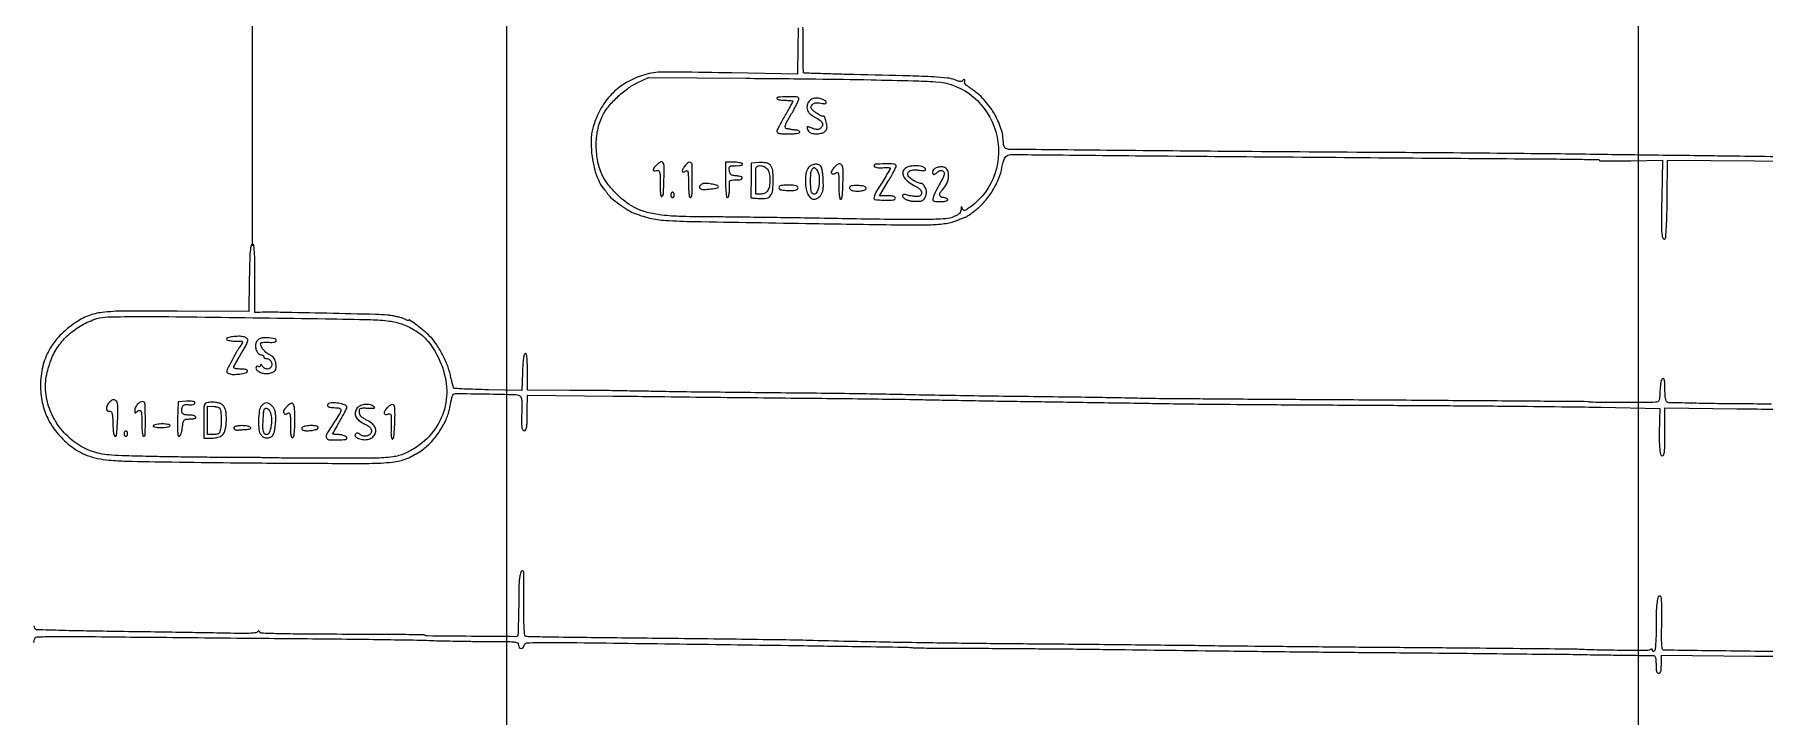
# Model space of a CAD drawing. Header units: millimetres. Extents: x 2712 to 3553, y 1367 to 1961.
# Drawn here: x 2790.3 to 2929.7, y 1713.8 to 1768.7 of the extents above; entities that cross this region are included whole.
import ezdxf

# ---------------------------------------------------------------- set-up
doc = ezdxf.new("R2010")
doc.units = ezdxf.units.MM

msp = doc.modelspace()

# ---------------------------------------------------------------- linework, layer by layer
at = {"lineweight": 15}
for p, q in [((2807.85, 1751.7), (2807.85, 1912.49)), ((2828.34, 1629), (2828.34, 1912.49)), ((2919.51, 1589.71), (2919.51, 1912.49))]:
    msp.add_line(p, q, dxfattribs=at)
for points in [[(2933.04, 1758.85, -0.00092), (2926.42, 1758.93, -0.000004), (2924.33, 1758.96, -0.000002), (2921.5, 1758.99, -0.000002), (2918.46, 1759.03, -0.000002), (2915.66, 1759.07, 0.000783), (2912.48, 1759.11, 0.000316), (2908.13, 1759.15, 0.000313), (2903.45, 1759.19, 0.000397), (2899.13, 1759.22, -0.000356), (2886.85, 1759.3, -0.000718), (2877.18, 1759.39, -0.000067), (2868.86, 1759.47, -0.089196), (2868.55, 1759.53, -0.147296), (2868.47, 1759.59, -0.060311), (2868.41, 1759.71, -0.051959), (2868.36, 1759.87, -0.042728), (2868.35, 1760.04, 0.082826), (2868.16, 1761.16, 0.051032), (2867.6, 1762.38, 0.049763), (2866.78, 1763.49, 0.064589), (2865.81, 1764.32, -0.012615), (2865.59, 1764.48, -0.019008), (2865.39, 1764.63, -0.014277), (2865.25, 1764.76, -0.245169), (2865.23, 1764.82, 0.035235), (2865.24, 1764.99, 0.149425), (2865.22, 1765.08, 0.40702), (2865.16, 1765.1, 0.11288), (2865.09, 1765.03, -0.135507), (2865.01, 1764.95, -0.133086), (2864.89, 1764.93, -0.068509), (2864.72, 1764.96, -0.014869), (2864.45, 1765.07, 0.071259), (2863.85, 1765.22, 0.014565), (2862.75, 1765.31, 0.00679), (2860.82, 1765.39, 0.00071), (2856.3, 1765.5, -0.001233), (2854.77, 1765.54, -0.002013), (2853.47, 1765.58, -0.000239), (2852.31, 1765.62, -0.18648), (2852.26, 1765.65, -0.196946), (2852.24, 1765.7, -0.000911), (2852.23, 1766.29, -0.004053), (2852.22, 1766.97, -0.002527), (2852.23, 1767.76, 0.005039), (2852.23, 1768.67, 0.013153), (2852.21, 1769.32, 0.010359)], [(2947.12, 1779.03, 0.000059), (2935.19, 1779.19, 0.000073)], [(2851.83, 1769.27, 0.003894), (2851.81, 1768.55, 0.002431), (2851.79, 1767.71), (2851.77, 1765.53), (2846.48, 1765.63, 0.000423), (2842.18, 1765.7, 0.009047), (2840.9, 1765.7, 0.030761), (2840.16, 1765.64, 0.03404), (2839.46, 1765.49, 0.055353), (2838.15, 1764.95, 0.060567), (2837.03, 1764.15, 0.060602), (2836.14, 1763.11, 0.055525), (2835.5, 1761.86, 0.017245), (2835.31, 1761.3, 0.034548), (2835.2, 1760.84, 0.032431), (2835.15, 1760.36, 0.013451), (2835.15, 1759.7, 0.032544), (2835.25, 1758.65, 0.036505), (2835.48, 1757.66, 0.039883), (2835.82, 1756.81, 0.070463), (2836.24, 1756.19, -0.013927), (2836.32, 1756.11, -0.009413), (2836.4, 1756.01, -0.009488), (2836.47, 1755.9, -0.018608), (2836.53, 1755.82, 0.090234), (2836.77, 1755.54, 0.012035), (2837.39, 1755.07, 0.014616), (2838.05, 1754.62, 0.042943), (2838.53, 1754.37, 0.039747), (2839.84, 1753.94, 0.044219), (2841.15, 1753.75, 0.010726), (2843.44, 1753.66, 0.000321), (2853.03, 1753.5, 0.000522), (2860.22, 1753.39, 0.009557), (2862.51, 1753.4, 0.031542), (2863.75, 1753.51, 0.064585), (2864.69, 1753.78, -0.004539), (2864.91, 1753.87, -0.006429), (2865.11, 1753.95, -0.003861), (2865.27, 1754.01, -0.087516), (2865.32, 1754.02, 0.148549), (2865.37, 1754.04, 0.00327), (2865.58, 1754.18, 0.00715), (2865.82, 1754.35, 0.004735), (2866.1, 1754.56, 0.051412), (2866.77, 1755.19, 0.035151), (2867.41, 1756.03, 0.035326), (2867.91, 1756.95, 0.054996), (2868.19, 1757.8, -0.018181), (2868.41, 1758.66, -0.18863), (2868.63, 1758.95, -0.132245), (2869.02, 1759.06, -0.007386), (2870.29, 1759.05, 0.001842), (2873.16, 1759.02, 0.000115), (2881.64, 1758.94, 0.00017), (2891.7, 1758.86, 0.000129), (2902.76, 1758.77, -0.00005), (2912.61, 1758.7, -0.001623), (2915, 1758.67, -0.001389), (2916.31, 1758.65, -0.409165), (2916.37, 1758.58, 0.410573), (2916.4, 1758.55, 0.000778), (2917.12, 1758.54, 0.004399), (2917.94, 1758.54, 0.002636), (2918.91, 1758.55), (2921.44, 1758.59), (2921.39, 1755.58, 0.002768), (2921.37, 1753.61, 0.021349), (2921.4, 1752.69, 0.077321), (2921.5, 1752.3, 0.535719), (2921.66, 1752.26, 0.18177), (2921.72, 1752.4, 0.003158), (2921.77, 1753.23, 0.007117), (2921.81, 1754.24, 0.003772), (2921.83, 1755.5), (2921.86, 1758.6), (2932.41, 1758.52, -0.000447)], [(2930.24, 1738.94, 0.000938), (2927.91, 1738.96, -0.001691), (2925.63, 1738.98, -0.002697), (2923.68, 1739.02, -0.000562), (2921.97, 1739.06, -0.132397), (2921.82, 1739.11, -0.182685), (2921.75, 1739.21, -0.031846), (2921.69, 1739.44, -0.027683), (2921.66, 1739.75, -0.014104), (2921.65, 1740.15, 0.009573), (2921.64, 1740.59, 0.040889), (2921.61, 1740.85, 0.094197), (2921.55, 1740.99, 0.340429), (2921.47, 1741.02, 0.227197), (2921.39, 1740.94, 0.035089), (2921.33, 1740.73, 0.029498), (2921.28, 1740.42, 0.013784), (2921.25, 1740.02, -0.007464), (2921.22, 1739.47, -0.072163), (2921.16, 1739.24, -0.189801), (2921.07, 1739.13, -0.111899), (2920.89, 1739.09, -0.002506), (2919.22, 1739.07, -0.002044), (2917.43, 1739.08, -0.00025), (2915.64, 1739.09, -0.132187), (2915.53, 1739.12, 0.131848), (2915.46, 1739.14, 0.000016), (2910.3, 1739.18, 0.000442), (2904.6, 1739.22, 0.000267), (2897.85, 1739.27, -0.000208), (2891.02, 1739.31, -0.000317), (2885.1, 1739.35, -0.000109), (2879.98, 1739.39, -0.008474), (2879.17, 1739.41, 0.00633), (2878.44, 1739.43, 0.000319), (2876.03, 1739.47, 0.000511), (2873.17, 1739.51, 0.00037), (2869.98, 1739.55, -0.000477), (2866.75, 1739.59, -0.000603), (2863.77, 1739.64, -0.000476), (2861.26, 1739.68, -0.00487), (2860.22, 1739.71, 0.005361), (2859.19, 1739.73, 0.000524), (2856.68, 1739.77, 0.000663), (2853.69, 1739.81, 0.000525), (2850.46, 1739.84, -0.000401), (2847.15, 1739.88, -0.000429), (2843.91, 1739.91, -0.000406), (2841.12, 1739.95, -0.002018), (2839.56, 1739.98, 0.001854), (2838.25, 1740, 0.000929), (2836.6, 1740.03, 0.000922), (2834.89, 1740.04, 0.001363), (2833.4, 1740.05), (2830.01, 1740.06), (2830.01, 1741.56, 0.005304), (2830, 1742.31, 0.025279), (2829.97, 1742.73, 0.048701), (2829.92, 1742.97, 0.415169), (2829.83, 1743.01, 0.256443), (2829.75, 1742.92, 0.025787), (2829.69, 1742.62, 0.02167), (2829.64, 1742.16, 0.007181), (2829.61, 1741.5), (2829.57, 1740.04), (2826.87, 1740.1, -0.0026), (2825.82, 1740.13, -0.00415), (2824.93, 1740.16, -0.000997), (2824.16, 1740.2, -0.185161), (2824.08, 1740.24, -0.127007), (2824.05, 1740.3, -0.004624), (2823.97, 1740.57, -0.008199), (2823.89, 1740.9, -0.005634), (2823.8, 1741.28, 0.044921), (2823.54, 1742.13, 0.028998), (2823.1, 1743.07, 0.029204), (2822.56, 1743.93, 0.052539), (2822.01, 1744.55, 0.014663), (2821.53, 1744.96, 0.012409), (2821.01, 1745.37, 0.005785), (2820.52, 1745.72, 0.606814), (2820.46, 1745.69, -0.467499), (2820.44, 1745.67, -0.031982), (2820.34, 1745.69, -0.027799), (2820.21, 1745.74, -0.014939), (2820.05, 1745.82, 0.048972), (2819.84, 1745.91, 0.015766), (2819.5, 1745.99, 0.015556), (2819.11, 1746.06, 0.016824), (2818.74, 1746.11, 0.016096), (2817.77, 1746.17, 0.000511), (2813.86, 1746.26, 0.000842), (2810.1, 1746.34, 0.007625), (2808.46, 1746.34), (2808.06, 1746.34), (2808.06, 1749.03, 0.004103), (2808.05, 1750.16, 0.008781), (2808.03, 1751.02, 0.004237), (2807.98, 1751.71, 0.241734), (2807.92, 1751.81, 0.455835), (2807.77, 1751.77, 0.075784), (2807.69, 1751.44, 0.021852), (2807.64, 1750.7, 0.002262), (2807.6, 1748.96), (2807.57, 1746.4), (2801.79, 1746.43, 0.002621), (2797.51, 1746.44, 0.027102), (2795.75, 1746.33, 0.064476), (2794.64, 1746.06, 0.057429), (2793.58, 1745.5, 0.049553), (2792.35, 1744.47, 0.066065), (2791.48, 1743.3, 0.068319), (2790.96, 1741.98, 0.057991), (2790.78, 1740.48, 0.053046), (2790.92, 1739.07, 0.0611), (2791.36, 1737.8, 0.060464), (2792.1, 1736.65, 0.050328), (2793.13, 1735.63, 0.037654), (2793.82, 1735.16, 0.041027), (2794.55, 1734.81, 0.038759), (2795.37, 1734.57, 0.027881), (2796.31, 1734.43, 0.01832), (2797.71, 1734.35, 0.001513), (2801.38, 1734.28, 0.001829), (2806.08, 1734.22, 0.00097), (2811.91, 1734.18, 0.001739), (2817.26, 1734.17, 0.025977), (2819.13, 1734.27, 0.070931), (2820.29, 1734.56, 0.052374), (2821.46, 1735.19, 0.055216), (2822.21, 1735.83, 0.039467), (2822.89, 1736.69, 0.039641), (2823.43, 1737.64, 0.057982), (2823.73, 1738.55, -0.001966), (2823.8, 1738.9, -0.002415), (2823.87, 1739.22, -0.002003), (2823.93, 1739.49, -0.01747), (2823.97, 1739.6, -0.329827), (2824.22, 1739.79, -0.002978), (2826.66, 1739.77, -0.003683), (2829.08, 1739.71, -0.215387), (2829.47, 1739.52, -0.138095), (2829.53, 1739.39, -0.021029), (2829.56, 1739.09, -0.02016), (2829.57, 1738.7, -0.011135), (2829.55, 1738.22, 0.015865), (2829.52, 1737.51, 0.049868), (2829.57, 1737.03, 0.151295), (2829.68, 1736.83, 0.410547), (2829.83, 1736.83, 0.102765), (2829.91, 1736.96, 0.068025), (2829.96, 1737.14, 0.02109), (2829.98, 1737.47, 0.001325), (2829.99, 1738.44), (2830.01, 1739.67), (2836.89, 1739.59, 0.000136), (2840.09, 1739.56, 0.000072), (2844.07, 1739.51, 0.000071), (2848.14, 1739.47, 0.00011), (2851.67, 1739.43, -0.000426), (2854.95, 1739.4, -0.000413), (2858.26, 1739.36, -0.000408), (2861.18, 1739.32, -0.001533), (2863, 1739.28, 0.000713), (2864.68, 1739.25, 0.000289), (2866.97, 1739.21, 0.000286), (2869.43, 1739.17, 0.000364), (2871.7, 1739.14, -0.000081), (2874.06, 1739.1, -0.000051), (2876.82, 1739.06, -0.000052), (2879.54, 1739.02, -0.000095), (2881.74, 1738.98, 0.001591), (2884.37, 1738.95, 0.000362), (2888.82, 1738.91, 0.000375), (2893.95, 1738.88, 0.000365), (2899.13, 1738.85, -0.00056), (2904.31, 1738.82, -0.000577), (2909.43, 1738.78, -0.000557), (2913.88, 1738.73, -0.002461), (2916.49, 1738.69), (2921.24, 1738.59), (2921.21, 1737.72, 0.00583), (2921.19, 1736.35, 0.020689), (2921.22, 1735.47, 0.025874), (2921.29, 1734.9, 0.362901), (2921.43, 1734.78, 0.32188), (2921.55, 1734.86, 0.053796), (2921.61, 1735.14, 0.02406), (2921.64, 1735.66, 0.003492), (2921.65, 1736.72), (2921.65, 1738.65), (2927.45, 1738.57, -0.000305), (2930.06, 1738.54, -0.000194), (2933.08, 1738.5, -0.000195)], [(2790.25, 1719.74, -0.000855), (2790.31, 1719.97, -0.005843), (2790.34, 1720.08, -0.3303), (2790.48, 1720.19, -0.003536), (2791.77, 1720.22, -0.005618), (2793.75, 1720.22, -0.0009), (2797.62, 1720.18, 0.000303), (2800.96, 1720.15, 0.000167), (2805.04, 1720.11, 0.000166), (2809.17, 1720.07, 0.000267), (2812.7, 1720.04, -0.000682), (2815.81, 1720.01, -0.000864), (2818.69, 1719.97, -0.000679), (2821.11, 1719.93, -0.007046), (2822.1, 1719.9, 0.005118), (2822.89, 1719.87, 0.001789), (2824.04, 1719.85, 0.001776), (2825.29, 1719.83, 0.002074), (2826.48, 1719.82, -0.001578), (2828.28, 1719.82, -0.023651), (2828.91, 1719.78, -0.09002), (2829.2, 1719.7, -0.284482), (2829.3, 1719.53, 0.139897), (2829.35, 1719.34, 0.248101), (2829.5, 1719.26, 0.220603), (2829.66, 1719.32, 0.122753), (2829.76, 1719.51, -0.317012), (2829.98, 1719.7, -0.019745), (2830.89, 1719.74, -0.005264), (2832.8, 1719.74, -0.00011), (2842.27, 1719.62, -0.000093), (2851.62, 1719.49, -0.000473), (2856.82, 1719.41, -0.000322), (2860.29, 1719.36, -0.014817), (2861.01, 1719.32, 0.013662), (2861.36, 1719.3, 0.001483), (2862.18, 1719.29, 0.001817), (2863.16, 1719.28, 0.001465), (2864.21, 1719.27, -0.000029), (2865.35, 1719.27, -0.000022), (2866.6, 1719.27, -0.000023), (2867.77, 1719.26, -0.000054), (2868.63, 1719.26, -0.001554), (2869.67, 1719.25, -0.000262), (2871.65, 1719.23, -0.000286), (2873.98, 1719.21, -0.000254), (2876.4, 1719.18, 0.00008), (2885.79, 1719.06, 0.000282), (2891.82, 1718.99, 0.000372), (2896.95, 1718.94, 0.000237), (2902.91, 1718.89, -0.000288), (2906.66, 1718.85, -0.000265), (2910.52, 1718.81, -0.000264), (2913.97, 1718.78, -0.000877), (2916.23, 1718.74, 0.000069), (2917.91, 1718.72, 0.000108), (2919.35, 1718.7, 0.000026), (2920.62, 1718.68, 0.004307), (2920.76, 1718.68, -0.263603), (2920.83, 1718.63, -0.074487), (2920.89, 1718.5, -0.045053), (2920.92, 1718.28, -0.016263), (2920.93, 1717.97, 0.014068), (2920.94, 1717.62, 0.058865), (2920.98, 1717.41, 0.122766), (2921.05, 1717.3, 0.200296), (2921.15, 1717.25, 0.202364), (2921.25, 1717.3, 0.121999), (2921.32, 1717.41, 0.058026), (2921.35, 1717.62, 0.013673), (2921.36, 1717.98), (2921.36, 1718.7), (2928.88, 1718.64, -0.00059), (2934.54, 1718.58, -0.00061)], [(2934.75, 1718.95, 0.000159), (2928.9, 1719.02, 0.000067), (2922.68, 1719.1, 0.003885), (2921.53, 1719.11, -0.365574), (2921.44, 1719.19, -0.026515), (2921.4, 1719.55, -0.017896), (2921.38, 1720.16, -0.003459), (2921.39, 1721.27, 0.004333), (2921.4, 1722.26, 0.013835), (2921.39, 1722.92, 0.011895), (2921.35, 1723.39, 0.293661), (2921.27, 1723.48, 0.398993), (2921.11, 1723.41, 0.061255), (2921.01, 1723.02, 0.028054), (2920.95, 1722.31, 0.005466), (2920.94, 1721, -0.006417), (2920.93, 1720.25, -0.011644), (2920.9, 1719.63, -0.006655), (2920.85, 1719.13, -0.233439), (2920.79, 1719.04, -0.088621), (2920.74, 1719.01, -0.167455), (2920.69, 1719.02, -0.177706), (2920.66, 1719.05, -0.101261), (2920.65, 1719.11, 0.119429), (2920.64, 1719.16, 0.186847), (2920.6, 1719.19, 0.152996), (2920.55, 1719.19, 0.075835), (2920.49, 1719.17, -0.138837), (2920.27, 1719.1, -0.00093), (2918.3, 1719.1, -0.004156), (2916.36, 1719.12, -0.006925), (2914.74, 1719.18, 0.009027), (2914.19, 1719.19, 0.000098), (2910.49, 1719.23, 0.000309), (2906.21, 1719.27, 0.000201), (2901.27, 1719.31, -0.000212), (2896.03, 1719.35, -0.000219), (2890.86, 1719.4, -0.000211), (2886.37, 1719.44, -0.000938), (2883.74, 1719.48, 0.000706), (2881.4, 1719.5, 0.000287), (2878.21, 1719.54, 0.000284), (2874.78, 1719.57, 0.000362), (2871.63, 1719.6, -0.001032), (2866.32, 1719.65, -0.001032), (2861.01, 1719.72, -0.001063), (2856.3, 1719.81, -0.003037), (2853.03, 1719.89, 0.00419), (2851.92, 1719.92, 0.000338), (2848.99, 1719.96, 0.000455), (2845.51, 1720.01, 0.00035), (2841.7, 1720.05, -0.000103), (2835.17, 1720.12, -0.000825), (2832.16, 1720.16, -0.000733), (2830.31, 1720.19, -0.029398), (2829.9, 1720.22, -0.33762), (2829.8, 1720.32, -0.017347), (2829.76, 1720.78, -0.014562), (2829.73, 1721.52, -0.003004), (2829.73, 1722.82, 0.002674), (2829.73, 1723.82, 0.004274), (2829.72, 1724.67, 0.001028), (2829.71, 1725.41, 0.192265), (2829.68, 1725.47, 0.496823), (2829.51, 1725.45, 0.093104), (2829.4, 1725.11, 0.028376), (2829.33, 1724.33, 0.005093), (2829.31, 1722.85, -0.002608), (2829.29, 1721.88, -0.004167), (2829.27, 1721.05, -0.00099), (2829.25, 1720.33, -0.189145), (2829.22, 1720.26, -0.200967), (2829.07, 1720.2, -0.000204), (2825.5, 1720.23, -0.000279), (2821.95, 1720.26, -0.136778), (2821.73, 1720.33, 0.136524), (2821.65, 1720.35, 0.000134), (2819.74, 1720.37, 0.001321), (2817.6, 1720.39, 0.000809), (2815.07, 1720.39, -0.001208), (2811.85, 1720.41, -0.005175), (2809.93, 1720.44, -0.002286), (2808.57, 1720.48, -0.294536), (2808.44, 1720.58, 0.054285), (2808.4, 1720.65, 0.231642), (2808.36, 1720.67, 0.206533), (2808.31, 1720.65, 0.04364), (2808.25, 1720.59, -0.206381), (2808.13, 1720.51, -0.014513), (2807.72, 1720.48, -0.015447), (2807.15, 1720.46, -0.005862), (2806.35, 1720.47, 0.001627), (2805.28, 1720.49, 0.000219), (2803.02, 1720.53, 0.000253), (2800.35, 1720.57, 0.000213), (2797.52, 1720.61, -0.001212), (2794.81, 1720.65, -0.001982), (2792.51, 1720.7, -0.000226), (2790.46, 1720.76, -0.19303), (2790.37, 1720.8, -0.130901), (2790.33, 1720.86, -0.011214), (2790.28, 1721.07, -0.014214)]]:
    msp.add_lwpolyline(points, format="xyb")
for points in [[(2836.03, 1762.13, -0.056029), (2836.51, 1762.88, -0.032292), (2837.23, 1763.66, -0.032031), (2838.06, 1764.36, -0.048378), (2838.86, 1764.84), (2839.77, 1765.27), (2847.61, 1765.2, -0.000824), (2853.24, 1765.15, -0.00165), (2857.69, 1765.08, -0.001788), (2861.08, 1765, -0.009832), (2862.91, 1764.92, -0.160393), (2865.94, 1763.69, -0.150415), (2867.75, 1760.88, -0.149101), (2867.67, 1757.51, -0.157299), (2865.72, 1754.85, -0.007959), (2865.37, 1754.61, -0.091675), (2865.22, 1754.54, -0.264633), (2865.13, 1754.57, -0.097689), (2865.05, 1754.69, 0.008977), (2864.99, 1754.83, 0.461477), (2864.96, 1754.84, 0.241793), (2864.94, 1754.81, 0.005223), (2864.94, 1754.62, -0.093141), (2864.9, 1754.46, -0.090654), (2864.81, 1754.31, -0.06761), (2864.64, 1754.18, -0.028484), (2864.39, 1754.05, -0.090671), (2863.68, 1753.88, -0.012337), (2862.15, 1753.82, -0.006681), (2859.5, 1753.82, -0.000769), (2853.53, 1753.92, 0.000764), (2851.08, 1753.96, 0.000658), (2848.51, 1753.99, 0.000662), (2846.18, 1754.02, 0.001916), (2844.57, 1754.03, -0.007732), (2842.22, 1754.07, -0.024581), (2840.65, 1754.2, -0.036598), (2839.51, 1754.43, -0.055367), (2838.57, 1754.82, -0.043069), (2837.85, 1755.29, -0.030448), (2837.13, 1755.94, -0.030764), (2836.5, 1756.66, -0.050145), (2836.07, 1757.34, -0.06297), (2835.69, 1758.47, -0.048733), (2835.55, 1759.76, -0.049064), (2835.67, 1761.03, -0.066764)], [(2851.03, 1760.72, 0.013867), (2851.39, 1760.73, 0.024301), (2851.69, 1760.76, 0.022017), (2851.91, 1760.81, 0.345347), (2851.96, 1760.86, 0.184672), (2851.94, 1760.92, 0.082172), (2851.87, 1760.97, 0.065), (2851.78, 1761.01, 0.04762), (2851.67, 1761.02, -0.008159), (2851.55, 1761.03, -0.007326), (2851.43, 1761.05, -0.007364), (2851.32, 1761.06, -0.022796), (2851.25, 1761.08, 0.016396), (2851.18, 1761.09, 0.007162), (2851.08, 1761.11, 0.007078), (2850.98, 1761.12, 0.009383), (2850.89, 1761.13, -0.307498), (2850.79, 1761.22, -0.161255), (2850.79, 1761.4, -0.040864), (2850.96, 1761.77, -0.004642), (2851.41, 1762.55, 0.010866), (2851.61, 1762.92, 0.016407), (2851.77, 1763.24, 0.011207), (2851.88, 1763.51, 0.236389), (2851.87, 1763.59, 0.250365), (2851.69, 1763.7, 0.012268), (2850.95, 1763.71, 0.011128), (2850.21, 1763.68, 0.397429), (2850.11, 1763.57, 0.31052), (2850.14, 1763.52, 0.036969), (2850.29, 1763.47, 0.033738), (2850.5, 1763.44, 0.020945), (2850.75, 1763.43, -0.0113), (2850.99, 1763.42, -0.018655), (2851.2, 1763.41, -0.013136), (2851.36, 1763.38, -0.364589), (2851.39, 1763.35, -0.124204), (2851.37, 1763.3, -0.001532), (2851.2, 1762.97, -0.004426), (2850.99, 1762.6, -0.00287), (2850.75, 1762.18, 0.00669), (2850.5, 1761.75, 0.009332), (2850.29, 1761.35, 0.006242), (2850.13, 1761.02, 0.110583), (2850.11, 1760.9, 0.287354), (2850.16, 1760.82, 0.064702), (2850.32, 1760.76, 0.037306), (2850.6, 1760.73, 0.010984)], [(2852.7, 1760.89, 0.149204), (2852.95, 1760.76, 0.056519), (2853.35, 1760.73, 0.056322), (2853.75, 1760.79, 0.132636), (2854, 1760.93, 0.071355), (2854.1, 1761.06, 0.09543), (2854.14, 1761.2, 0.07312), (2854.14, 1761.37, 0.026814), (2854.09, 1761.61, -0.001956), (2854.04, 1761.79, -0.00293), (2853.99, 1761.95, -0.001215), (2853.96, 1762.08, -0.063811), (2853.95, 1762.11, 0.318645), (2853.94, 1762.12, 0.032667), (2853.9, 1762.13, 0.031258), (2853.84, 1762.14, 0.019331), (2853.78, 1762.15, -0.10659), (2853.68, 1762.17, -0.021263), (2853.53, 1762.25, -0.021605), (2853.35, 1762.36, -0.01866), (2853.17, 1762.49, -0.016491), (2852.94, 1762.68, -0.112543), (2852.86, 1762.81, -0.199368), (2852.86, 1762.92, -0.071953), (2852.94, 1763.06, -0.079394), (2853.06, 1763.16, -0.090541), (2853.2, 1763.22, -0.068933), (2853.39, 1763.23, -0.02754), (2853.64, 1763.2, 0.014439), (2853.88, 1763.16, 0.089185), (2854.01, 1763.16, 0.258454), (2854.07, 1763.21, 0.164656), (2854.07, 1763.3, 0.141041), (2854.01, 1763.38, 0.045149), (2853.89, 1763.46, 0.040922), (2853.73, 1763.53, 0.035708), (2853.56, 1763.58, 0.082772), (2853.15, 1763.6, 0.121296), (2852.82, 1763.47, 0.132331), (2852.61, 1763.21, 0.108702), (2852.53, 1762.86, 0.070871), (2852.56, 1762.64, 0.101349), (2852.65, 1762.46, 0.069541), (2852.84, 1762.29, 0.018992), (2853.17, 1762.08, -0.028258), (2853.58, 1761.81, -0.119837), (2853.77, 1761.58, -0.218089), (2853.77, 1761.37, -0.117992), (2853.61, 1761.16, -0.082726), (2853.5, 1761.1, -0.083307), (2853.37, 1761.07, -0.066467), (2853.22, 1761.09, -0.032), (2853.04, 1761.14, 0.00498), (2852.88, 1761.2, 0.006788), (2852.75, 1761.25, 0.004648), (2852.63, 1761.28, 0.074552), (2852.59, 1761.29, 0.334154), (2852.54, 1761.25, 0.137757), (2852.54, 1761.15, 0.076244), (2852.6, 1761.02, 0.05362)], [(2840.41, 1757.77, -0.157598), (2840.57, 1757.76, -0.240338), (2840.66, 1757.66, -0.060112), (2840.69, 1757.4, -0.004427), (2840.7, 1756.69, 0.00719), (2840.71, 1756.16, 0.029714), (2840.74, 1755.84, 0.079276), (2840.78, 1755.69, 0.511801), (2840.85, 1755.68, 0.183713), (2840.97, 1755.95, 0.007362), (2841.01, 1757.02, 0.008705), (2841.03, 1758.07, 0.137853), (2840.93, 1758.41, 0.157131), (2840.86, 1758.48, 0.179833), (2840.77, 1758.48, 0.088845), (2840.65, 1758.41, 0.021597), (2840.48, 1758.27, 0.023446), (2840.22, 1758, 0.149343), (2840.15, 1757.83, 0.426071), (2840.21, 1757.75, 0.085393)], [(2842.51, 1757.67, 0.181924), (2842.56, 1757.65, 0.079257), (2842.63, 1757.66, 0.063398), (2842.71, 1757.69, 0.047205), (2842.79, 1757.75, -0.337331), (2842.88, 1757.75, -0.195681), (2842.94, 1757.65, -0.042038), (2842.97, 1757.37, -0.005284), (2842.98, 1756.75, 0.010415), (2842.99, 1756.28, 0.020213), (2843.02, 1755.91, 0.01668), (2843.06, 1755.64, 0.35982), (2843.12, 1755.59, 0.295083), (2843.21, 1755.65, 0.07925), (2843.26, 1755.82, 0.023595), (2843.28, 1756.19, 0.001893), (2843.29, 1757.16, 0.002422), (2843.29, 1757.99, 0.038265), (2843.27, 1758.27, 0.160647), (2843.2, 1758.39, 0.202938), (2843.09, 1758.44, 0.186424), (2842.9, 1758.36, 0.039962), (2842.67, 1758.1, 0.038955), (2842.49, 1757.82, 0.330924)], [(2846.12, 1755.59, 0.339459), (2846.21, 1755.66, 0.030229), (2846.27, 1755.96, 0.031627), (2846.3, 1756.34, 0.024517), (2846.28, 1756.77, -0.114387), (2846.3, 1756.89, -0.179141), (2846.37, 1756.96, -0.099988), (2846.51, 1757, -0.022795), (2846.75, 1757.02, 0.03092), (2847.17, 1757.04, 0.279284), (2847.31, 1757.15, 0.45155), (2847.25, 1757.27, 0.037406), (2846.87, 1757.33, -0.023092), (2846.57, 1757.37, -0.11756), (2846.41, 1757.43, -0.15492), (2846.33, 1757.55, -0.04968), (2846.28, 1757.76, -0.038175), (2846.27, 1758, -0.230826), (2846.33, 1758.1, -0.144432), (2846.46, 1758.15, -0.012891), (2846.83, 1758.16, 0.019147), (2847.06, 1758.16, 0.050333), (2847.23, 1758.19, 0.10467), (2847.32, 1758.24, 0.3734), (2847.33, 1758.3, 0.179846), (2847.26, 1758.35, 0.027581), (2847.08, 1758.4, 0.027868), (2846.85, 1758.43, 0.02093), (2846.61, 1758.44), (2845.97, 1758.44), (2845.97, 1757.02, 0.008055), (2845.98, 1756.43, 0.016864), (2846.01, 1755.98, 0.012451), (2846.05, 1755.64, 0.371083)], [(2848.03, 1755.57, 0.184477), (2848.04, 1755.57, 0.000579), (2848.23, 1755.55, 0.003137), (2848.45, 1755.53, 0.001945), (2848.71, 1755.51, 0.070068), (2849.27, 1755.54, 0.186202), (2849.6, 1755.76, 0.130437), (2849.77, 1756.2, 0.02819), (2849.82, 1757.02, 0.033931), (2849.77, 1757.77, 0.141048), (2849.59, 1758.19, 0.177499), (2849.24, 1758.38, 0.060996), (2848.66, 1758.41), (2848.04, 1758.37), (2848.03, 1756.98, 0.000943), (2848.02, 1756.45, 0.001548), (2848.02, 1755.99, 0.000142), (2848.02, 1755.59, 0.187469)], [(2848.74, 1758.16, -0.102667), (2849.09, 1758.08, -0.133612), (2849.34, 1757.88, -0.107224), (2849.49, 1757.54, -0.050793), (2849.54, 1757.07, -0.033214), (2849.5, 1756.5, -0.102645), (2849.37, 1756.15, -0.151755), (2849.15, 1755.95, -0.10701), (2848.82, 1755.87), (2848.4, 1755.87), (2848.4, 1757.02, -0.004575), (2848.4, 1757.75, -0.069218), (2848.44, 1758, -0.222105), (2848.54, 1758.11, -0.100799)], [(2852.61, 1755.84, 0.084377), (2852.82, 1755.57, 0.161275), (2853.06, 1755.46, 0.156432), (2853.33, 1755.52, 0.078147), (2853.61, 1755.74, 0.072034), (2853.74, 1755.94, 0.064059), (2853.81, 1756.17, 0.042616), (2853.85, 1756.48, 0.012826), (2853.84, 1756.97, 0.015997), (2853.82, 1757.34, 0.019392), (2853.78, 1757.69, 0.018316), (2853.72, 1757.98, 0.112547), (2853.65, 1758.11, 0.162464), (2853.41, 1758.26, 0.113305), (2853.09, 1758.26, 0.10414), (2852.78, 1758.12, 0.118535), (2852.57, 1757.87, 0.0826), (2852.43, 1757.44, 0.039175), (2852.4, 1756.85, 0.039165), (2852.46, 1756.27, 0.080313)], [(2852.96, 1757.87, -0.035768), (2853.05, 1757.98, -0.233266), (2853.11, 1758.01, -0.188576), (2853.18, 1757.97, -0.022958), (2853.29, 1757.84, -0.141108), (2853.5, 1757.3, -0.060654), (2853.48, 1756.51, -0.093416), (2853.28, 1755.95, -0.465518), (2853, 1755.9, -0.19566), (2852.86, 1756.16, -0.021658), (2852.82, 1756.84, -0.024468), (2852.84, 1757.52, -0.128305)], [(2854.52, 1757.52, 0.119746), (2854.6, 1757.49, 0.068851), (2854.69, 1757.5, 0.062457), (2854.79, 1757.53, 0.061355), (2854.89, 1757.59, -0.26935), (2854.99, 1757.61, -0.256278), (2855.06, 1757.53, -0.047264), (2855.09, 1757.26, -0.004667), (2855.09, 1756.6, 0.010415), (2855.1, 1756.14, 0.020213), (2855.13, 1755.77, 0.01668), (2855.18, 1755.5, 0.35982), (2855.24, 1755.45, 0.339507), (2855.33, 1755.52, 0.037151), (2855.38, 1755.79, 0.020466), (2855.42, 1756.29, 0.00343), (2855.44, 1757.23, 0.009941), (2855.44, 1757.79, 0.055019), (2855.4, 1758.09, 0.132936), (2855.31, 1758.24, 0.20272), (2855.17, 1758.3, 0.170654), (2854.94, 1758.22, 0.049181), (2854.67, 1757.95, 0.053701), (2854.48, 1757.66, 0.393844)], [(2857.98, 1755.43, 0.091038), (2858.01, 1755.42, 0.000722), (2858.25, 1755.41, 0.002602), (2858.52, 1755.39, 0.001666), (2858.83, 1755.38, 0.0113), (2859.23, 1755.37, 0.047173), (2859.47, 1755.4, 0.099382), (2859.61, 1755.45, 0.250903), (2859.65, 1755.54, 0.222292), (2859.61, 1755.63, 0.100477), (2859.5, 1755.69, 0.055735), (2859.31, 1755.72, 0.018148), (2859.02, 1755.73), (2858.38, 1755.73), (2859.08, 1756.9, 0.008447), (2859.35, 1757.35, 0.013079), (2859.56, 1757.75, 0.007336), (2859.72, 1758.09, 0.249858), (2859.71, 1758.18, 0.250788), (2859.52, 1758.29, 0.012124), (2858.79, 1758.3, 0.010996), (2858.05, 1758.27, 0.397288), (2857.94, 1758.16, 0.266218), (2858, 1758.06, 0.091917), (2858.15, 1758.01, 0.04553), (2858.41, 1757.99, 0.011819), (2858.83, 1758.01, -0.017669), (2858.98, 1758.01, -0.029275), (2859.11, 1758, -0.029685), (2859.2, 1757.99, -0.345376), (2859.23, 1757.96, -0.129843), (2859.2, 1757.84, -0.002942), (2858.9, 1757.34, -0.00718), (2858.59, 1756.81, -0.00859), (2858.27, 1756.32, 0.027298), (2858.09, 1756.02, 0.041888), (2857.97, 1755.74, 0.05163), (2857.93, 1755.52, 0.324071)], [(2860.47, 1755.47, 0.04836), (2860.7, 1755.37, 0.035423), (2860.96, 1755.31, 0.030876), (2861.27, 1755.29, 0.020493), (2861.62, 1755.29, 0.16954), (2861.9, 1755.4, 0.118045), (2862.09, 1755.68, 0.105375), (2862.16, 1756.05, 0.112948), (2862.06, 1756.4, 0.029328), (2861.98, 1756.53, 0.036672), (2861.9, 1756.63, 0.039897), (2861.82, 1756.71, 0.165485), (2861.75, 1756.73, -0.105014), (2861.45, 1756.79, -0.039052), (2861.07, 1757, -0.036099), (2860.74, 1757.25, -0.216232), (2860.65, 1757.44, -0.162713), (2860.72, 1757.65, -0.145574), (2860.9, 1757.78, -0.093587), (2861.2, 1757.83, -0.039909), (2861.6, 1757.79, 0.023751), (2861.79, 1757.76, 0.050241), (2861.94, 1757.76, 0.078198), (2862.04, 1757.79, 0.29523), (2862.08, 1757.84, 0.325432), (2861.92, 1758.05, 0.063205), (2861.43, 1758.15, 0.057861), (2860.85, 1758.11, 0.119612), (2860.45, 1757.94, 0.181659), (2860.26, 1757.65, 0.168552), (2860.31, 1757.3, 0.106063), (2860.61, 1756.93, 0.050422), (2861.12, 1756.59, -0.017724), (2861.45, 1756.4, -0.058235), (2861.64, 1756.25, -0.096426), (2861.74, 1756.1, -0.135147), (2861.76, 1755.95, -0.082161), (2861.72, 1755.81, -0.147837), (2861.64, 1755.73, -0.108237), (2861.51, 1755.68, -0.032704), (2861.29, 1755.68, -0.017543), (2861.11, 1755.69, -0.012362), (2860.9, 1755.72, -0.012495), (2860.7, 1755.76, -0.025504), (2860.54, 1755.8, 0.083849), (2860.32, 1755.84, 0.348985), (2860.23, 1755.76, 0.260717), (2860.27, 1755.61, 0.067488)], [(2862.79, 1755.29, 0.028329), (2863.21, 1755.26, 0.040011), (2863.58, 1755.28, 0.056305), (2863.83, 1755.35, 0.467881), (2863.86, 1755.45, 0.111412), (2863.8, 1755.5, 0.050262), (2863.71, 1755.55, 0.046318), (2863.61, 1755.58, 0.046881), (2863.49, 1755.59, -0.151092), (2863.31, 1755.65, -0.223392), (2863.23, 1755.79, -0.150395), (2863.27, 1756, -0.070146), (2863.44, 1756.22, 0.0875), (2863.79, 1756.72, 0.094553), (2863.94, 1757.31, 0.123507), (2863.85, 1757.79, 0.224323), (2863.54, 1758.04, 0.090993), (2863.26, 1758.06, 0.073946), (2862.95, 1757.99, 0.08457), (2862.73, 1757.84, 0.21076), (2862.65, 1757.66, 0.082938), (2862.67, 1757.51, 0.312538), (2862.75, 1757.45, 0.164442), (2862.87, 1757.49, 0.027945), (2863.07, 1757.65, -0.052786), (2863.18, 1757.73, -0.089639), (2863.29, 1757.77, -0.100654), (2863.4, 1757.77, -0.08214), (2863.51, 1757.72, -0.206007), (2863.59, 1757.61, -0.120113), (2863.58, 1757.43, -0.046711), (2863.47, 1757.15, -0.007075), (2863.18, 1756.61, 0.007278), (2862.83, 1755.94, 0.044793), (2862.69, 1755.57, 0.136993), (2862.68, 1755.38, 0.306818)], [(2841.7, 1755.59, 0.148195), (2841.75, 1755.61, 0.098894), (2841.8, 1755.65, 0.082425), (2841.83, 1755.72, 0.064853), (2841.84, 1755.8, 0.064853), (2841.83, 1755.89, 0.082425), (2841.8, 1755.95, 0.098894), (2841.75, 1756, 0.148195), (2841.7, 1756.02, 0.148195), (2841.64, 1756, 0.098894), (2841.6, 1755.95, 0.082425), (2841.57, 1755.89, 0.064853), (2841.55, 1755.8, 0.064853), (2841.57, 1755.72, 0.082425), (2841.6, 1755.65, 0.098894), (2841.64, 1755.61, 0.148195)], [(2843.97, 1756.28, 0.092961), (2844.26, 1756.24, 0.017782), (2844.79, 1756.29, 0.01083), (2845.33, 1756.36, 0.367108), (2845.4, 1756.45, 0.33095), (2845.32, 1756.56, 0.021685), (2844.93, 1756.66, 0.029173), (2844.5, 1756.72, 0.070236), (2844.18, 1756.71, 0.098465), (2844, 1756.63, 0.13383), (2843.88, 1756.5, 0.211052), (2843.88, 1756.37, 0.221417)], [(2850.34, 1756.25, 0.153014), (2850.41, 1756.22, 0.014358), (2850.61, 1756.19, 0.017364), (2850.86, 1756.17, 0.012795), (2851.13, 1756.16, 0.014849), (2851.46, 1756.17, 0.060456), (2851.67, 1756.21, 0.124108), (2851.77, 1756.27, 0.196463), (2851.82, 1756.37, 0.211442), (2851.77, 1756.48, 0.118311), (2851.65, 1756.54, 0.054498), (2851.42, 1756.58, 0.01212), (2851.03, 1756.59, 0.016329), (2850.56, 1756.57, 0.096409), (2850.33, 1756.51, 0.327977), (2850.27, 1756.4, 0.161058)], [(2856.27, 1756.13, 0.039362), (2856.65, 1756.11, 0.050961), (2857.01, 1756.15, 0.070548), (2857.24, 1756.24, 0.376074), (2857.29, 1756.36, 0.26553), (2857.1, 1756.51, 0.037287), (2856.58, 1756.56, 0.038329), (2856.08, 1756.53, 0.374891), (2855.95, 1756.38, 0.14731), (2855.97, 1756.3, 0.082337), (2856.04, 1756.23, 0.069887), (2856.15, 1756.17, 0.058481)], [(2791.64, 1742.52, -0.062208), (2792.22, 1743.61, -0.056502), (2793.06, 1744.55, -0.055038), (2794.11, 1745.31, -0.053109), (2795.32, 1745.83, -0.070653), (2796.22, 1745.97, -0.004633), (2798.87, 1746, -0.003212), (2803.39, 1745.97, -0.000353), (2813.75, 1745.82, -0.002424), (2817.38, 1745.75, -0.024373), (2818.9, 1745.64, -0.055447), (2819.88, 1745.4, -0.044936), (2820.87, 1744.94, -0.037124), (2821.42, 1744.57, -0.040257), (2821.89, 1744.13, -0.037132), (2822.32, 1743.59, -0.024494), (2822.72, 1742.91, -0.081012), (2823.43, 1740.85, -0.096254), (2823.38, 1738.79, -0.099019), (2822.58, 1736.95, -0.090848), (2821.1, 1735.5, -0.047659), (2820.12, 1734.96, -0.069626), (2819.16, 1734.69, -0.030237), (2817.7, 1734.59, -0.002756), (2814.05, 1734.58, -0.000538), (2812.09, 1734.59, -0.000826), (2810.39, 1734.6, -0.000266), (2808.92, 1734.61, -0.023862), (2808.71, 1734.62, 0.022617), (2808.51, 1734.63, 0.00094), (2807.79, 1734.64, 0.001627), (2806.95, 1734.65, 0.001155), (2806, 1734.65, -0.002157), (2804.81, 1734.65, -0.000865), (2803.18, 1734.67, -0.000856), (2801.42, 1734.69, -0.001082), (2799.8, 1734.72, -0.002183), (2797.64, 1734.77, -0.012593), (2796.51, 1734.83, -0.023659), (2795.74, 1734.92, -0.033006), (2795.07, 1735.09, -0.073218), (2793.73, 1735.74, -0.065913), (2792.57, 1736.77, -0.065518), (2791.72, 1738.07, -0.070668), (2791.26, 1739.51, -0.033657), (2791.19, 1740.25, -0.039414), (2791.22, 1740.96, -0.036562), (2791.37, 1741.69, -0.023207)], [(2805.98, 1741.4, 0.095003), (2806.31, 1741.34, 0.029124), (2806.83, 1741.37, 0.023215), (2807.32, 1741.46, 0.263698), (2807.46, 1741.59, 0.254452), (2807.44, 1741.67, 0.14188), (2807.36, 1741.72, 0.064043), (2807.2, 1741.76, 0.018068), (2806.94, 1741.77, -0.020721), (2806.71, 1741.78, -0.033401), (2806.52, 1741.8, -0.036384), (2806.39, 1741.84, -0.311776), (2806.35, 1741.89, -0.11855), (2806.37, 1741.98, -0.00474), (2806.52, 1742.26, -0.008114), (2806.71, 1742.59, -0.005629), (2806.92, 1742.96, 0.008737), (2807.14, 1743.33, 0.011654), (2807.33, 1743.68, 0.008998), (2807.47, 1743.98, 0.107505), (2807.49, 1744.1, 0.168539), (2807.47, 1744.18, 0.071923), (2807.38, 1744.26, 0.059659), (2807.26, 1744.33, 0.047156), (2807.11, 1744.37, 0.051388), (2806.72, 1744.41, 0.033739), (2806.26, 1744.37, 0.028113), (2805.87, 1744.29, 0.338893), (2805.78, 1744.17, 0.36418), (2805.85, 1744.1, 0.013664), (2806.23, 1744.04, 0.022654), (2806.64, 1744.01, 0.046319), (2806.96, 1744.03, -0.256295), (2807.03, 1744, -0.25965), (2807.05, 1743.93, -0.067664), (2806.98, 1743.77, -0.012899), (2806.8, 1743.5, 0.026422), (2806.55, 1743.1, 0.006833), (2806.19, 1742.43, 0.003106), (2805.82, 1741.72, 0.11773), (2805.78, 1741.55, 0.178841), (2805.8, 1741.52, 0.048423), (2805.84, 1741.47, 0.042594), (2805.91, 1741.43, 0.033185)], [(2808.24, 1741.66, 0.066812), (2808.5, 1741.5, 0.063671), (2808.8, 1741.42, 0.063511), (2809.11, 1741.41, 0.065853), (2809.41, 1741.48, 0.044859), (2809.61, 1741.58, 0.142314), (2809.72, 1741.69, 0.113368), (2809.76, 1741.86, 0.023435), (2809.75, 1742.16, 0.033257), (2809.7, 1742.44, 0.093239), (2809.62, 1742.63, 0.097565), (2809.49, 1742.77, 0.038608), (2809.25, 1742.91, -0.072566), (2808.94, 1743.11, -0.056474), (2808.68, 1743.41, -0.063721), (2808.52, 1743.7, -0.294675), (2808.56, 1743.88, -0.163542), (2808.62, 1743.91, -0.016079), (2808.78, 1743.93, -0.018976), (2808.99, 1743.93, -0.013925), (2809.21, 1743.93, 0.023778), (2809.43, 1743.92, 0.04103), (2809.61, 1743.94, 0.051983), (2809.74, 1743.98, 0.299193), (2809.77, 1744.04, 0.068656), (2809.77, 1744.1, 0.074279), (2809.74, 1744.15, 0.08301), (2809.71, 1744.19, 0.125706), (2809.67, 1744.21, 0.023688), (2809, 1744.29, 0.07646), (2808.56, 1744.25, 0.129702), (2808.28, 1744.1, 0.145395), (2808.13, 1743.84, 0.093391), (2808.11, 1743.54, 0.078774), (2808.2, 1743.22, 0.089932), (2808.37, 1742.99, 0.195175), (2808.57, 1742.91, -0.066486), (2808.65, 1742.9, -0.083557), (2808.72, 1742.86, -0.099365), (2808.76, 1742.82, -0.14491), (2808.78, 1742.76, 0.136626), (2808.79, 1742.71, 0.100269), (2808.83, 1742.66, 0.086403), (2808.9, 1742.63, 0.070908), (2808.97, 1742.62, -0.138196), (2809.17, 1742.57, -0.104165), (2809.34, 1742.41, -0.104497), (2809.42, 1742.2, -0.139968), (2809.4, 1742, -0.16522), (2809.27, 1741.83, -0.144122), (2809.05, 1741.77, -0.130206), (2808.82, 1741.84, -0.126253), (2808.65, 1742.02, 0.022841), (2808.58, 1742.11, 0.139473), (2808.54, 1742.15, 0.41094), (2808.51, 1742.14, 0.096721), (2808.5, 1742.08, -0.076099), (2808.48, 1742.01, -0.149053), (2808.45, 1741.97, -0.182252), (2808.41, 1741.96, -0.121692), (2808.36, 1741.97, 0.191003), (2808.23, 1742, 0.260832), (2808.15, 1741.92, 0.182107), (2808.15, 1741.78, 0.131887)], [(2796.33, 1738.38, -0.206743), (2796.46, 1738.35, -0.161952), (2796.54, 1738.23, -0.05527), (2796.58, 1737.98, -0.007549), (2796.61, 1737.44, 0.009336), (2796.64, 1736.85, 0.04229), (2796.69, 1736.5, 0.141326), (2796.77, 1736.37, 0.409182), (2796.87, 1736.37, 0.171826), (2796.9, 1736.43, 0.002744), (2796.94, 1736.8, 0.006858), (2796.97, 1737.23, 0.00445), (2797, 1737.74, 0.007067), (2797.02, 1738.4, 0.028655), (2797.01, 1738.81, 0.048623), (2796.96, 1739.07, 0.148428), (2796.86, 1739.21, 0.073192), (2796.75, 1739.28, 0.145551), (2796.64, 1739.3, 0.108836), (2796.53, 1739.25, 0.031074), (2796.38, 1739.13, 0.079219), (2796.17, 1738.88, 0.116279), (2796.1, 1738.61, 0.209993), (2796.16, 1738.43, 0.247749)], [(2798.54, 1738.32, -0.109692), (2798.74, 1738.44, -0.393901), (2798.87, 1738.39, -0.095619), (2798.93, 1738.11, -0.009227), (2798.94, 1737.42, 0.011522), (2798.95, 1737, 0.02162), (2798.98, 1736.65, 0.018508), (2799.03, 1736.4, 0.354925), (2799.09, 1736.35, 0.408326), (2799.22, 1736.48, 0.005842), (2799.23, 1737.7, 0.006658), (2799.21, 1738.91, 0.25198), (2799.08, 1739.14, 0.262299), (2798.89, 1739.14, 0.077282), (2798.64, 1738.97, 0.069976), (2798.44, 1738.7, 0.128279), (2798.37, 1738.44, 0.021954), (2798.38, 1738.29, 0.220858), (2798.41, 1738.24, 0.321683), (2798.46, 1738.24, 0.038521)], [(2801.93, 1736.35, 0.261602), (2802.03, 1736.41, 0.058329), (2802.12, 1736.6, 0.037592), (2802.19, 1736.9, 0.013115), (2802.25, 1737.35, -0.046131), (2802.28, 1737.49, -0.058014), (2802.33, 1737.6, -0.069544), (2802.4, 1737.69, -0.167976), (2802.47, 1737.72, -0.006535), (2802.56, 1737.73, -0.001997), (2802.7, 1737.74, -0.001999), (2802.86, 1737.75, -0.002184), (2803.01, 1737.76, 0.086855), (2803.26, 1737.81, 0.526705), (2803.28, 1737.92, 0.157235), (2803.08, 1738.03, 0.04585), (2802.72, 1738.06, -0.05356), (2802.41, 1738.09, -0.162058), (2802.23, 1738.2, -0.177334), (2802.16, 1738.39, -0.066574), (2802.19, 1738.67, -0.092137), (2802.24, 1738.78, -0.09647), (2802.32, 1738.86, -0.090453), (2802.43, 1738.9, -0.07054), (2802.56, 1738.91, 0.014779), (2802.88, 1738.89, 0.06376), (2803.08, 1738.91, 0.13802), (2803.18, 1738.97, 0.199103), (2803.22, 1739.07, 0.313452), (2803.18, 1739.13, 0.049838), (2803.03, 1739.16, 0.037361), (2802.82, 1739.18, 0.017828), (2802.54, 1739.17), (2801.86, 1739.13), (2801.82, 1737.74, 0.007647), (2801.82, 1737.15, 0.018399), (2801.83, 1736.72, 0.016002), (2801.87, 1736.4, 0.374111)], [(2804.56, 1736.21, 0.027806), (2804.83, 1736.22, 0.035114), (2805.08, 1736.27, 0.039529), (2805.28, 1736.34, 0.09422), (2805.41, 1736.43, 0.141416), (2805.67, 1736.89, 0.05109), (2805.76, 1737.66, 0.051058), (2805.7, 1738.42, 0.151295), (2805.46, 1738.87, 0.099614), (2805.28, 1738.99, 0.055213), (2805.04, 1739.06, 0.040236), (2804.7, 1739.09, 0.017385), (2804.25, 1739.08, 0.144212), (2804.07, 1739.01, 0.181145), (2803.98, 1738.86, 0.051044), (2803.94, 1738.54, 0.003582), (2803.93, 1737.63), (2803.93, 1736.21)], [(2804.76, 1738.75, -0.02516), (2805.08, 1738.7, -0.174227), (2805.22, 1738.62, -0.142451), (2805.29, 1738.47, -0.015051), (2805.33, 1738.06, -0.015751), (2805.34, 1737.79, -0.011532), (2805.34, 1737.48, -0.011675), (2805.32, 1737.18, -0.025171), (2805.29, 1736.96, -0.030587), (2805.22, 1736.7, -0.14612), (2805.14, 1736.57, -0.14285), (2804.99, 1736.51, -0.028785), (2804.71, 1736.49), (2804.23, 1736.49), (2804.23, 1737.64), (2804.23, 1738.79)], [(2808.55, 1736.46, 0.113466), (2808.76, 1736.28, 0.114277), (2809.02, 1736.22, 0.113444), (2809.29, 1736.27, 0.110547), (2809.51, 1736.44, 0.101045), (2809.59, 1736.59, 0.023765), (2809.65, 1736.87, 0.022949), (2809.7, 1737.2, 0.018408), (2809.73, 1737.57, 0.013806), (2809.73, 1738.03, 0.046439), (2809.69, 1738.34, 0.068492), (2809.61, 1738.56, 0.066437), (2809.47, 1738.76, 0.051547), (2809.23, 1738.97, 0.143039), (2809.02, 1739.04, 0.156363), (2808.81, 1738.99, 0.065411), (2808.58, 1738.8, 0.151482), (2808.41, 1738.41, 0.029558), (2808.35, 1737.65, 0.030143), (2808.38, 1736.87, 0.137044)], [(2808.77, 1738.38, -0.161307), (2808.84, 1738.57, -0.296024), (2808.99, 1738.62, -0.169775), (2809.17, 1738.5, -0.0808), (2809.3, 1738.24, -0.072785), (2809.39, 1737.72, -0.051172), (2809.35, 1737.12, -0.054407), (2809.21, 1736.64, -0.302444), (2808.99, 1736.49, -0.222297), (2808.84, 1736.56, -0.112002), (2808.74, 1736.75, -0.060483), (2808.7, 1737.08, -0.019635), (2808.72, 1737.56, 0.00122), (2808.73, 1737.8, 0.001179), (2808.75, 1738.04, 0.001164), (2808.76, 1738.25, 0.004328)], [(2810.44, 1738.16, 0.171918), (2810.49, 1738.13, 0.082297), (2810.56, 1738.14, 0.066538), (2810.64, 1738.17, 0.050768), (2810.72, 1738.22, -0.318331), (2810.81, 1738.23, -0.210512), (2810.88, 1738.14, -0.044667), (2810.91, 1737.87, -0.005572), (2810.91, 1737.28, 0.007759), (2810.92, 1736.75, 0.034714), (2810.95, 1736.44, 0.077074), (2811.01, 1736.28, 0.36929), (2811.09, 1736.24, 0.253546), (2811.18, 1736.33, 0.032081), (2811.23, 1736.6, 0.024278), (2811.26, 1737.01, 0.007604), (2811.27, 1737.63, 0.010951), (2811.25, 1738.57, 0.117365), (2811.15, 1738.94, 0.409358), (2810.95, 1739, 0.081745), (2810.64, 1738.75, 0.016709), (2810.44, 1738.53, 0.088751), (2810.36, 1738.38, 0.171001), (2810.37, 1738.27, 0.109703)], [(2813.86, 1736.16, 0.19091), (2814.07, 1736.07, 0.012703), (2814.72, 1736.07, 0.010149), (2815.38, 1736.09, 0.396584), (2815.47, 1736.19, 0.236107), (2815.42, 1736.31, 0.070721), (2815.24, 1736.4, 0.054226), (2814.98, 1736.47, 0.036078), (2814.68, 1736.49, -0.015125), (2814.55, 1736.5, -0.024767), (2814.44, 1736.51, -0.021987), (2814.35, 1736.53, -0.343453), (2814.33, 1736.55, -0.125896), (2814.34, 1736.59, -0.001036), (2814.5, 1736.87, -0.003623), (2814.69, 1737.2, -0.002314), (2814.9, 1737.58, 0.006738), (2815.12, 1737.96, 0.009385), (2815.31, 1738.32, 0.006311), (2815.45, 1738.61, 0.110221), (2815.47, 1738.72, 0.212071), (2815.44, 1738.79, 0.055194), (2815.34, 1738.86, 0.0462), (2815.2, 1738.92, 0.033083), (2815.03, 1738.97, 0.020152), (2814.55, 1739.05, 0.053775), (2814.2, 1739.05, 0.096272), (2813.98, 1738.99, 0.279127), (2813.91, 1738.86, 0.188625), (2813.94, 1738.77, 0.113234), (2814.03, 1738.71, 0.067947), (2814.19, 1738.67, 0.025674), (2814.42, 1738.66, -0.039426), (2814.88, 1738.62, -0.404325), (2814.99, 1738.48, -0.108602), (2814.89, 1738.2, -0.003436), (2814.23, 1737.15, 0.004791), (2813.91, 1736.65, 0.048794), (2813.8, 1736.42, 0.14178), (2813.79, 1736.28, 0.145525)], [(2816.32, 1736.21, 0.089001), (2816.71, 1736.09, 0.083819), (2817.13, 1736.1, 0.091396), (2817.49, 1736.24, 0.137796), (2817.71, 1736.49, 0.112541), (2817.79, 1736.82, 0.13885), (2817.71, 1737.12, 0.0985), (2817.45, 1737.41, 0.037769), (2816.99, 1737.69, -0.028916), (2816.75, 1737.84, -0.067392), (2816.59, 1737.98, -0.08843), (2816.5, 1738.14, -0.086708), (2816.47, 1738.31, -0.055089), (2816.49, 1738.5, -0.20655), (2816.56, 1738.59, -0.129012), (2816.7, 1738.63, -0.017228), (2817.01, 1738.63, 0.004837), (2817.5, 1738.61, 0.065717), (2817.68, 1738.63, 0.52445), (2817.7, 1738.68, 0.100374), (2817.61, 1738.77, 0.101759), (2817.27, 1738.91, 0.079431), (2816.87, 1738.91, 0.082665), (2816.5, 1738.79, 0.128674), (2816.25, 1738.57, 0.112472), (2816.13, 1738.24, 0.157893), (2816.18, 1737.93, 0.111042), (2816.44, 1737.63, 0.040605), (2816.91, 1737.34, -0.021469), (2817.2, 1737.18, -0.073891), (2817.36, 1737.04, -0.115019), (2817.43, 1736.9, -0.100696), (2817.44, 1736.73, -0.168773), (2817.33, 1736.51, -0.129108), (2817.09, 1736.38, -0.115807), (2816.79, 1736.38, -0.120231), (2816.53, 1736.5, 0.047514), (2816.42, 1736.58, 0.109569), (2816.33, 1736.6, 0.130789), (2816.25, 1736.59, 0.083058), (2816.17, 1736.53, 0.115051), (2816.12, 1736.45, 0.198432), (2816.12, 1736.37, 0.122127), (2816.19, 1736.3, 0.034253)], [(2818.76, 1738.14, -0.074415), (2818.93, 1738.16, -0.296349), (2819.01, 1738.11, -0.108006), (2819.04, 1737.96, -0.008225), (2819.04, 1737.54, 0.005168), (2819.02, 1736.76, 0.027549), (2819.03, 1736.34, 0.090543), (2819.09, 1736.16, 0.516429), (2819.17, 1736.14, 0.17424), (2819.25, 1736.32, 0.005789), (2819.31, 1737.08, 0.011691), (2819.34, 1737.91, 0.014811), (2819.33, 1738.67, 0.158994), (2819.27, 1738.84, 0.233124), (2819.13, 1738.91, 0.143231), (2818.92, 1738.84, 0.06217), (2818.7, 1738.66, 0.045206), (2818.51, 1738.4, 0.16925), (2818.47, 1738.21, 0.338456), (2818.56, 1738.12, 0.114732)], [(2797.66, 1736.35, 0.148195), (2797.71, 1736.37, 0.098894), (2797.76, 1736.41, 0.082425), (2797.79, 1736.48, 0.064853), (2797.8, 1736.56, 0.064853), (2797.79, 1736.65, 0.082425), (2797.76, 1736.72, 0.098894), (2797.71, 1736.76, 0.148195), (2797.66, 1736.78, 0.148195), (2797.61, 1736.76, 0.098894), (2797.56, 1736.72, 0.082425), (2797.53, 1736.65, 0.064853), (2797.52, 1736.56, 0.064853), (2797.53, 1736.48, 0.082425), (2797.56, 1736.41, 0.098894), (2797.61, 1736.37, 0.148195)], [(2800.5, 1737.06, 0.018609), (2800.78, 1737.07, 0.03019), (2801.01, 1737.1, 0.030871), (2801.18, 1737.15, 0.323693), (2801.22, 1737.21, 0.308946), (2801.19, 1737.26, 0.037703), (2801.04, 1737.31, 0.03416), (2800.83, 1737.34, 0.021227), (2800.59, 1737.35, 0.02093), (2800.34, 1737.34, 0.027868), (2800.12, 1737.31, 0.027581), (2799.94, 1737.26, 0.179846), (2799.87, 1737.21, 0.420328), (2799.88, 1737.15, 0.077973), (2800, 1737.1, 0.040398), (2800.21, 1737.07, 0.014995)], [(2806.46, 1736.88, 0.064391), (2806.51, 1736.87, 0.028381), (2806.59, 1736.85, 0.027511), (2806.67, 1736.85, 0.033131), (2806.75, 1736.86, -0.015529), (2806.84, 1736.87, -0.003922), (2807, 1736.88, -0.003998), (2807.18, 1736.89, -0.004028), (2807.36, 1736.9, 0.065499), (2807.68, 1736.96, 0.598516), (2807.7, 1737.06, 0.137364), (2807.44, 1737.17, 0.033959), (2806.99, 1737.21, 0.032616), (2806.63, 1737.18, 0.104928), (2806.4, 1737.1, 0.355946), (2806.36, 1737, 0.193017)], [(2811.94, 1736.85, 0.082083), (2812.25, 1736.8, 0.037215), (2812.66, 1736.83, 0.032851), (2813.03, 1736.91, 0.249302), (2813.16, 1737.03, 0.272977), (2813.14, 1737.11, 0.133309), (2813.05, 1737.16, 0.058304), (2812.87, 1737.2, 0.015587), (2812.57, 1737.21, 0.036455), (2812.16, 1737.18, 0.090392), (2811.88, 1737.08, 0.357199), (2811.83, 1736.96, 0.236299)]]:
    msp.add_lwpolyline(points, format="xyb", close=True)

doc.saveas('drawing.dxf')
